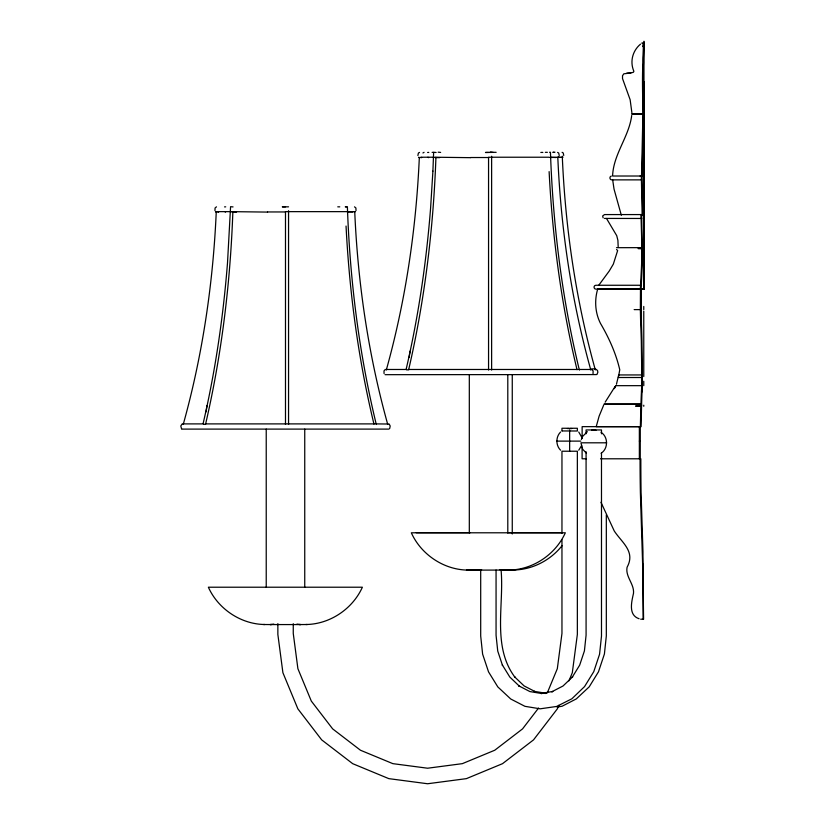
<?xml version="1.0" encoding="UTF-8"?>
<svg xmlns="http://www.w3.org/2000/svg" width="825" height="825" viewBox="0 0 825 825"><rect width="100%" height="100%" fill="white"/><g stroke="black" fill="none" stroke-linecap="round" stroke-linejoin="round"><path stroke-width="1.24" d="M582.11 447.212L582.099 458.782L586.431 458.782M582.13 438.219L582.141 426.649L640.365 426.659L640.87 406.065L635.58 406.065L640.87 405.9L640.932 404.198L604.127 404.198M639.354 426.649L639.354 458.782L640.066 458.793A128.855 9.271 -90 0 0 640.396 493.082L642.623 564.053M643.943 81.551L643.913 214.912L642.159 215.263L641.355 176.973L641.479 176.014L643.923 176.014M640.272 289.142L644.047 289.173L643.954 41.25M631.868 112.612L630.145 99.742L622.514 78.561L622.524 75.704L623.844 73.807L630.795 73.002L626.794 73.095M643.448 113.798L642.923 77.024L643.49 62.783A14.654 0.866 -90 0 1 643.51 57.76L644.16 42.116L643.118 43.086M643.448 114.087L642.108 177.942L642.757 215.263L644.098 214.912M618.337 377.51L641.943 377.51L641.974 374.942L618.678 374.942L616.45 384.244M641.943 377.51L641.963 376.561M618.523 376.561L619.761 369.765C615.997 353.471 608.984 337.93 600.507 323.452C595.103 312.778 594.33 300.331 597.733 288.925L640.478 288.925L640.355 309.612L634.147 309.612M642.871 564.053L643.149 619.204M641.592 404.198L641.107 426.659L640.283 426.649L640.252 458.782L640.839 458.793A127.834 7.518 -90 0 0 641.087 493.082L642.964 551.832L642.984 587.153M644.026 289.173L641.303 288.925L641.448 323.452A159.937 9.405 -90 0 1 641.963 340.828L642.407 381.263A24.647 1.454 -90 0 1 642.293 385.667L642.118 391.793M604.508 218.429L641.097 218.47L641.912 246.922L641.809 248.005L638.23 248.005L638.21 248.645L641.798 248.789L641.685 261.174A45.633 3.279 -90 0 1 641.592 264.124A44.127 3.176 -90 0 1 641.427 268.342L640.551 285.264L595.908 285.264C593.423 285.161 593.423 289.214 595.908 289.121L643.603 289.132L641.2 289.121L641.118 288.554L642.108 268.342A45.097 2.65 -90 0 0 642.355 259.669L641.757 218.47M641.541 405.9L641.561 405.23M641.592 404.106L641.757 399.31A122.574 7.208 -90 0 1 641.902 395.093L641.953 393.711A122.719 7.219 -90 0 1 642.293 385.667M641.561 391.617L641.768 385.667A24.771 1.784 -90 0 0 641.891 381.263L641.314 340.828A160.411 11.55 -90 0 0 640.674 323.452L640.355 309.726M559.216 155.543L558.711 153.048L557.576 152.419M563.743 155.451L563.227 152.965L562.093 152.326M232.856 211.953C230.299 283.346 221.678 354.616 205.559 424.246L203.651 424.328L203.177 423.297C215.418 370.559 223.235 316.852 227.504 262.897L230.577 206.693L233.052 206.92M432.898 171.126L433.641 152.274M435.92 157.534C433.362 228.927 424.741 300.187 408.623 369.817L406.715 369.899L406.24 368.878C418.481 316.14 426.298 262.422 430.567 208.467L432.908 171.105M641.706 214.83L641.757 218.429M631.692 115.552C629.011 136.826 613.336 154.223 612.593 176.014L641.541 176.014L642.912 114.087L631.816 114.087M206.167 411.809L206.92 405.642M409.231 357.39L409.984 351.213M560.567 450.202C555.668 445.376 555.668 436.858 560.567 432.032M601.095 432.352C608.324 436.879 608.324 448.728 601.095 453.255M641.561 289.132L643.892 289.173L643.851 214.613L640.963 214.572L640.963 218.429M356.018 210.612L355.905 207.993L354.502 206.838M183.233 424.442C202.517 355.266 213.067 283.779 216.243 212.087L215.48 211.643M386.306 370.012C405.591 300.847 416.14 229.36 419.317 157.668L418.553 157.224M593.041 373.55L593.123 370.92L591.855 369.476L579.16 369.476M581.367 439.478L582.656 436.384L587.359 431.671M581.646 445.479L578.748 450.202M547.253 692.979L557.318 668.693L561.959 633.435L561.959 539.767M558.793 705.344L557.349 708.84L533.538 739.87L502.507 763.682L466.383 778.645L427.608 783.75L388.833 778.645L352.698 763.682L321.678 739.87L297.866 708.84L282.903 672.715L277.86 634.446L277.86 623.659M568.93 680.873L572.313 672.715L577.356 634.446L577.356 451.223L561.959 451.223L561.959 533.352M562.248 430.939L577.356 431.011L577.356 428.257L570.137 428.257M614.336 388.647L615.759 385.667L641.768 385.667A122.76 8.838 90 0 0 641.365 393.711L641.293 395.093A122.822 8.838 -90 0 0 641.118 399.31L640.932 404.106L604.168 404.106M614.78 387.709L615.759 385.667M389.709 428.484L390.184 425.989L389.173 424.029L376.097 423.895M603.632 405.23L599.115 416.161L596.217 426.659L640.365 426.659M605.168 402.167L614.78 386.977M339.776 206.838L337.765 206.838M542.84 152.419L540.829 152.419M547.367 152.326L545.356 152.326M598.754 285.264L609.252 271.012L613.336 264.124L617.667 250.511L616.553 249.532M538.56 708.036L522.555 728.887L494.752 750.234L462.361 763.651L427.608 768.219L392.855 763.651L360.463 750.234L332.661 728.887L311.314 701.085L297.897 668.693L293.257 633.435L293.257 623.721M596.98 374.354C600.002 369.93 594.794 367.62 590.566 369.383M562.011 545.748C550.533 560.268 532.579 569.601 514.016 570.003M422.926 152.965L424.06 152.326M640.489 44.148C632.466 50.872 629.722 61.782 633.889 71.342L633.363 72.291L630.548 73.002M346.118 211.643L285.491 211.643L285.491 424.452M549.182 157.224L488.555 157.224L488.555 370.033M352.76 211.953L347.356 211.643M555.823 157.523L550.419 157.224M560.34 157.431L558.391 157.132M355.493 211.643L347.016 211.953M558.566 157.224L550.089 157.523M563.083 157.132L556.906 157.431M285.491 206.838L282.408 206.838L288.554 206.838M488.555 152.419L485.471 152.47L491.628 152.419M493.072 152.326L489.998 152.326L496.145 152.326M611.304 176.076C609.17 176.54 609.623 179.963 611.799 179.871L641.541 179.871M203.063 423.895L182.191 423.895L180.788 425.989L181.583 428.876M406.127 369.476L385.254 369.476L383.986 370.92L384.068 373.55M557.05 707.066L562.124 706.231L576.293 698.919L589.225 686.823L598.476 671.798L604.405 654.019L606.323 635.92L606.323 514.862M567.435 428.557L571.869 428.557M591.566 430.248L596.001 430.248M545.098 693.474L546.294 693.33L534.28 691.36L535.384 691.742L524.112 685.926L514.439 676.686L515.006 677.315C491.824 646.501 504.271 605.272 501.074 569.962M476.809 569.704L473.003 570.137L508.396 570.044L504.601 569.611M477.84 570.044L481.635 569.611M273.859 624.123L270.053 624.566L300.692 624.566L296.938 624.133M419.533 152.419L418.399 153.048L417.893 155.543M216.47 206.838L215.067 207.993L214.954 210.612M549.512 152.274L550.45 152.243C552.967 225.555 562.072 298.743 579.356 370.064M438.157 152.182L440.632 152.408M640.623 289.132L643.789 289.173L640.478 288.925M427.597 152.47L428.783 152.419M432.114 152.377L433.3 152.326M224.524 206.889L225.71 206.838M507.055 570.044L514.717 570.003M502.043 570.137L510.18 570.096M299.062 624.566L307.24 624.515M641.706 43.086L643.345 43.086L642.654 46.509L643.366 46.509L642.933 57.76A14.778 1.062 90 0 0 642.912 62.783C642.067 79.571 642.768 96.669 642.912 113.798L631.826 113.798M433.455 157.224L420.936 157.224L421.668 157.668M434.569 157.224L470.632 157.668M418.914 157.523L421.286 157.523M434.847 157.523L439.591 157.668M470.528 157.523L488.555 157.523M230.381 211.643L217.862 211.643L218.604 212.087M231.505 211.643L267.568 212.087M215.841 211.953L218.213 211.953M231.784 211.953L236.528 212.087M267.465 211.953L285.491 211.953M640.963 214.572L604.508 214.572L602.642 215.995L603.137 217.862M616.492 247.686L641.819 247.644M408.478 369.476L578.016 369.476M385.028 374.674L596.599 374.581M205.404 423.895L374.942 423.895M569.167 428.257L561.959 428.257L561.959 431.011M181.954 429.103L389.018 429.103M556.803 441.117L580.79 441.117M639.354 441.117L640.272 441.117M606.633 442.808L580.934 442.808L582.656 449.233L586.472 453.255M600.528 458.793L640.066 458.793M416.305 532.702L470.137 532.702M507.499 532.702L561.98 532.702M467.754 570.096C443.84 569.827 421.111 554.555 411.324 532.795L565.331 532.795C555.545 554.555 532.816 569.827 508.891 570.096M472.22 570.003L467.672 569.683M640.695 619.204L643.583 619.204L643.139 587.153M264.825 624.515C240.9 624.267 218.151 608.984 208.364 587.214L362.381 587.214C352.595 608.984 329.845 624.267 305.91 624.515M644.139 176.014L642.273 176.014L644.139 176.045M640.076 176.034L643.923 176.045M643.263 289.132L640.344 289.121L640.551 285.264M471.518 570.003L479.181 570.044M466.476 570.096L474.612 570.137M263.505 624.515L271.673 624.566M641.809 214.572L644.088 214.613M642.355 289.132L643.768 289.173M554.039 152.377L552.843 152.326L554.977 152.182M346.448 206.889L345.262 206.838L347.387 206.673C349.893 279.974 359.009 353.162 376.293 424.483M434.239 152.295L436.116 152.501M499.837 569.704L503.642 570.137M639.097 618.74C628 615.079 631.661 601.703 633.518 593.216C634.342 583.914 625.206 576.675 627.083 567.249C635.724 551.502 621.906 542.685 614.233 530.949L600.961 502.26M428.588 157.668L427.927 157.224M225.524 212.087L224.864 211.643M578.748 432.032L582.068 437.786M606.509 218.47L616.718 235.651L617.904 240.333L618.173 246.716M595.33 369.92C575.922 300.3 565.331 228.339 562.279 156.162M590.803 370.012C571.519 300.805 560.928 229.278 557.813 157.534M387.74 424.442C368.455 355.224 357.864 283.697 354.75 211.963M621.338 215.263L614.037 189.111L612.676 179.871M577.026 369.683C561.361 304.765 552.502 238.291 549.12 171.621M373.962 424.102C358.298 359.184 349.439 292.71 346.046 226.05M643.768 111.86L643.768 118.439M643.768 122.729L643.768 128.525M643.768 155.708L643.768 241.972M643.768 245.273L643.768 246.922M643.768 248.799L643.768 249.614M643.768 250.202L643.768 255.018M643.768 256.585L643.768 259.669M643.768 265.557L643.768 271.012M643.768 306.457L643.768 309.612M643.768 311.18L643.768 376.561M643.768 381.263L643.768 385.677M643.768 405.23L643.768 406.271M601.487 433.816L601.487 429.949L586.08 429.949L586.08 433.806M601.487 453.142L601.487 636.054L599.558 654.277L593.773 671.653L584.564 686.575L571.859 698.796L556.617 706.458L540.169 708.819L524.947 706.324L510.757 699.012L497.815 686.916L488.544 671.89L482.615 654.112L480.697 636.013L480.697 570.034M586.08 451.76L586.08 635.209L584.409 650.925L579.666 665.167L572.127 677.408L572.694 676.778L563.001 686.018L551.719 691.835L552.822 691.453L540.798 693.423L541.984 693.567L529.939 691.587L518.698 685.802L519.575 686.369L509.819 677.067L502.332 664.929L502.538 665.497L497.743 651.09L496.062 635.25L496.062 570.054M569.652 429.98L569.652 451.296M512.263 374.581L512.263 533.981M507.798 374.674L507.798 532.795M491.628 156.255L491.628 370.043M469.312 374.674L469.312 532.795M304.745 429.103L304.745 587.214M288.554 210.684L288.554 424.463M266.228 429.103L266.228 587.214"/></g></svg>
